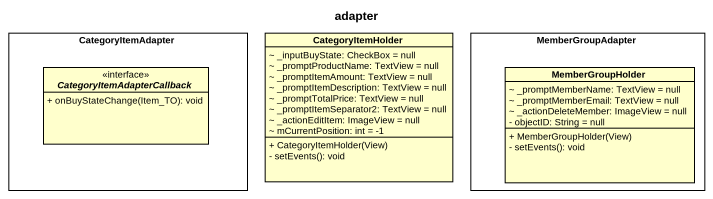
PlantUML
@startuml
title adapter
hide circle
hide empty members
skinparam classAttributeIconSize 0
rectangle CategoryItemAdapter {
  interface CategoryItemAdapterCallback <<interface>> {
    + onBuyStateChange(Item_TO): void
  }
}
class CategoryItemHolder {
  ~ _inputBuyState: CheckBox = null
  ~ _promptProductName: TextView = null
  ~ _promptItemAmount: TextView = null
  ~ _promptItemDescription: TextView = null
  ~ _promptTotalPrice: TextView = null
  ~ _promptItemSeparator2: TextView = null
  ~ _actionEditItem: ImageView = null
  ~ mCurrentPosition: int = -1
  + CategoryItemHolder(View)
  - setEvents(): void
}
rectangle MemberGroupAdapter {
  class MemberGroupHolder {
    ~ _promptMemberName: TextView = null
    ~ _promptMemberEmail: TextView = null
    ~ _actionDeleteMember: ImageView = null
    - objectID: String = null
    + MemberGroupHolder(View)
    - setEvents(): void
  }
}
@enduml
